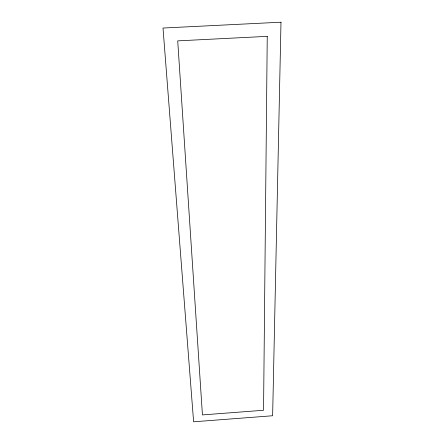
<?xml version="1.0" encoding="UTF-8"?>
<svg xmlns="http://www.w3.org/2000/svg" width="444" height="444" viewBox="0 0 444 444"><rect width="100%" height="100%" fill="white"/><g stroke="black" fill="none" stroke-linecap="round" stroke-linejoin="round"><path stroke-width="0.67" d="M267.244 36.358L263.553 410.262L202.436 414.918L177.717 40.87L267.244 36.358M280.991 22.2L272.633 415.751L193.612 421.8L163.009 28.039L280.991 22.2"/></g></svg>
